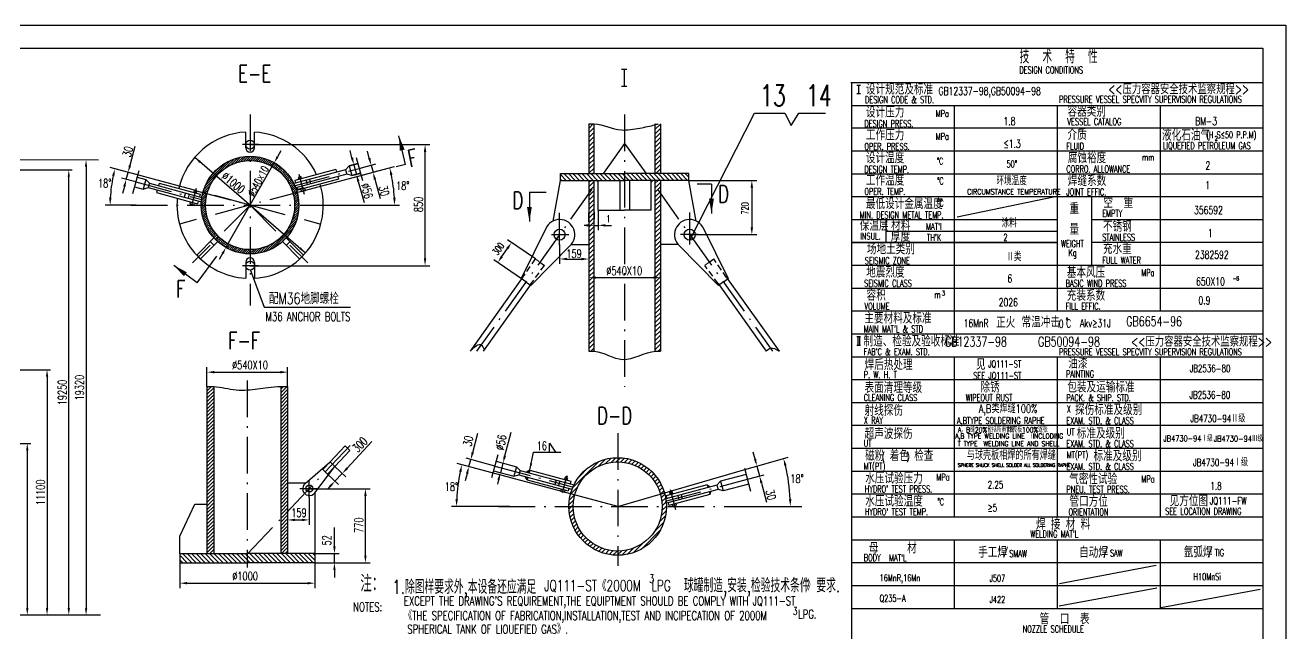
# Model space of a CAD drawing. Extents: x -100893 to 19051, y -4144 to 49380.
# Drawn here: x -74827 to -25203, y 25440 to 49380 of the extents above; entities that cross this region are included whole.
import ezdxf
from ezdxf.enums import TextEntityAlignment as Align

# ---------------------------------------------------------------- set-up
doc = ezdxf.new("R2010")
doc.units = 0
doc.header["$LTSCALE"] = 120
doc.header["$MEASUREMENT"] = 0
for name, pattern in [('ACAD_ISO10W100', [18.5, 12, -3, 0.5, -3]), ('DIVIDE-M', [39, 30, -3, 0, -3, 0, -3]), ('HIDDEN', [0.375, 0.25, -0.125]), ('HIDDEN-S', [3, 2, -1])]:
    doc.linetypes.add(name, pattern=pattern)
doc.layers.get('0').update_dxf_attribs({"linetype": 'CONTINUOUS'})
doc.styles.add('HZ', font='txt', dxfattribs={"width": 0.7, "height": 840, "bigfont": 'hz.shx'})
doc.styles.add('HZTXT', font='ROMANS.shx', dxfattribs={"width": 0.7, "height": 360, "bigfont": 'HZTXT.shx'})
doc.styles.add('ROMANS', font='ROMANS.shx', dxfattribs={"width": 0.7, "height": 336})
pattern_1 = [(45, (-95210.117, 649.55), (-44.194174, 44.194174), [])]

msp = doc.modelspace()

# ---------------------------------------------------------------- hatches: boundary and pattern name
h = msp.add_hatch()
h.set_pattern_fill('ANSI31', scale=1000, style=0)
h.set_pattern_definition([(45, (-95210.12, -1135.47), (-88.38835, 88.38835), [])])
h.paths.add_polyline_path([(-52434, 43043), (-52641, 42753), (-52641, 36559), (-52434, 36559)])
h.paths.add_polyline_path([(-52434, 43276), (-52641, 43276), (-52641, 42753), (-52434, 43043)])
h.paths.add_polyline_path([(-49818, 42753), (-50025, 43043), (-50025, 36559), (-49818, 36559)])
h.paths.add_polyline_path([(-49818, 45500), (-50025, 45500), (-50025, 43542), (-49818, 43542)])
h.paths.add_polyline_path([(-52434, 45500), (-52641, 45500), (-52641, 43542), (-52434, 43542)])
h.paths.add_polyline_path([(-49818, 43276), (-50025, 43276), (-50025, 43043), (-49818, 42753)])
h = msp.add_hatch()
h.set_pattern_fill('ANSI31', scale=500, style=0)
h.set_pattern_definition(pattern_1)
h.paths.add_polyline_path([(-67213, 41064), (-67332, 40945, 0.198912), (-65974, 40383), (-65974, 40551, -0.198912)])
h.paths.add_polyline_path([(-67331, 41196), (-67462, 41089, 0.025266), (-67332, 40945), (-67213, 41064, -0.025266)])
h.paths.add_polyline_path([(-67666, 41850), (-67829, 41807, 0.106111), (-67462, 41089), (-67331, 41196, -0.106111)])
h.paths.add_polyline_path([(-67726, 42303), (-67894, 42303, 0.065467), (-67829, 41807), (-67666, 41850, -0.065467)])
h.paths.add_polyline_path([(-67666, 42756), (-67829, 42799, 0.065467), (-67894, 42303), (-67726, 42303, -0.065467)])
h.paths.add_polyline_path([(-67300, 43447), (-67428, 43557, 0.112879), (-67828, 42800), (-67666, 42757, -0.112879)])
h.paths.add_polyline_path([(-65974, 44055), (-65974, 44223, 0.218128), (-67428, 43557), (-67300, 43447, -0.218128)])
h.paths.add_polyline_path([(-65974, 44223), (-65974, 44055, -0.22531), (-64617, 43410), (-64486, 43517, 0.22531)])
h.paths.add_polyline_path([(-64486, 43517), (-64617, 43410, -0.106111), (-64282, 42756), (-64119, 42799, 0.106111)])
h.paths.add_polyline_path([(-64119, 42799), (-64282, 42756, -0.065467), (-64222, 42303), (-64054, 42303, 0.065467)])
h.paths.add_polyline_path([(-64054, 42303), (-64222, 42303, -0.065467), (-64282, 41850), (-64119, 41807, 0.065467)])
h.paths.add_polyline_path([(-64119, 41807), (-64282, 41850, -0.11304), (-64648, 41159), (-64520, 41049, 0.11304)])
h.paths.add_polyline_path([(-64616, 40945), (-64735, 41064, -0.198912), (-65974, 40551), (-65974, 40383, 0.198912)])
at = {"linetype": 'Continuous'}
h = msp.add_hatch(dxfattribs=at)
h.set_pattern_fill('ANSI31', scale=1000, angle=90, style=0)
h.set_pattern_definition([(135, (-95210.12, -1135.47), (-88.38835, -88.38835), [])])
h.paths.add_polyline_path([(-53758, 43542), (-53758, 43276), (-52268, 43276), (-52078, 43542)])
h.paths.add_polyline_path([(-51230, 43276), (-51230, 43542), (-52078, 43542), (-52268, 43276)])
h.paths.add_polyline_path([(-50191, 43276), (-50381, 43542), (-51230, 43542), (-51230, 43276)])
h.paths.add_polyline_path([(-48702, 43276), (-48702, 43542), (-50381, 43542), (-50191, 43276)])
h = msp.add_hatch()
h.set_pattern_fill('ANSI31', scale=500, style=0)
h.set_pattern_definition(pattern_1)
h.paths.add_polyline_path([(-64616, 40945, 0.018416), (-64520, 41049), (-64648, 41159, -0.018416), (-64735, 41064)])
h = msp.add_hatch()
h.set_pattern_fill('ANSI31', scale=800, style=0)
h.set_pattern_definition([(45, (-95320.17, 2248.65), (-70.71068, 70.71068), [])])
edge = h.paths.add_edge_path()
edge.add_line((-67672, 28594), (-67400, 28594))
edge.add_line((-67400, 28594), (-67400, 35170))
edge.add_spline(control_points=[(-67400, 35170), (-67490, 35175), (-67581, 35173), (-67672, 35170)], knot_values=[0, 0, 0, 0, 272.275171, 272.275171, 272.275171, 272.275171], degree=3, periodic=0)
edge.add_line((-67672, 35170), (-67672, 28594))
h = msp.add_hatch()
h.set_pattern_fill('ANSI31', scale=1000, style=0)
h.set_pattern_definition([(45, (-95484.86, 1180.94), (-88.38835, 88.38835), [])])
h.paths.add_polyline_path([(-53359, 30945), (-53196, 30902, -0.339341), (-51504, 32199), (-51504, 32368, 0.339351)])
h.paths.add_polyline_path([(-53196, 30902), (-53359, 30945, 0.065637), (-53424, 30448), (-53256, 30448, -0.065646)])
h.paths.add_polyline_path([(-53256, 30448), (-53424, 30448, 0.414214), (-51504, 28528), (-51504, 28696, -0.414214)])
h.paths.add_polyline_path([(-49584, 30448), (-49753, 30448, -0.414214), (-51504, 28696), (-51504, 28528, 0.414214)])
h.paths.add_polyline_path([(-49753, 30448), (-49584, 30448, 0.070893), (-49661, 30984), (-49822, 30937, -0.070884)])
h.paths.add_polyline_path([(-51504, 32368), (-51504, 32199, -0.333537), (-49822, 30937), (-49661, 30984, 0.333526)])
at = {"linetype": 'ByBlock'}
for points in [[(-55098, 31801), (-54991, 31770), (-54963, 31873)], [(-55037, 31597), (-55151, 31628), (-55063, 31498)]]:
    msp.add_hatch(color=7, dxfattribs=at).paths.add_polyline_path(points)
h = msp.add_hatch(color=7, dxfattribs=at)
h.paths.add_polyline_path([(-47952, 31196), (-47864, 31220), (-47979, 31299)])
h.paths.add_polyline_path([(-47820, 31047), (-47905, 31024), (-47878, 30921)])

# ---------------------------------------------------------------- linework, layer by layer
at = {"color": 7, "linetype": 'Continuous'}
for p, q in [((-100893, 49380), (-63048, 49380)), ((-100893, 49380), (-25203, 49380)), ((-25203, 49380), (-25203, -4144)), ((-26104, 45327), (-42304, 45327)), ((-26104, 44427), (-42304, 44427)), ((-26104, 43527), (-42304, 43527)), ((-26104, 42627), (-42304, 42627)), ((-32854, 42627), (-32854, 39927)), ((-34204, 41727), (-42304, 41727)), ((-40954, 41727), (-40954, 40827)), ((-26104, 41727), (-32854, 41727)), ((-40954, 41277), (-34204, 41277)), ((-34204, 40827), (-42304, 40827)), ((-42304, 40827), (-34204, 40827)), ((-26104, 40827), (-32854, 40827)), ((-26104, 40827), (-32854, 40827)), ((-26104, 39927), (-42304, 39927)), ((-26104, 39027), (-42304, 39027)), ((-26104, 38127), (-42304, 38127)), ((-26104, 35427), (-42304, 35427)), ((-26104, 34527), (-42304, 34527)), ((-26104, 33627), (-42304, 33627)), ((-26104, 32727), (-42304, 32727)), ((-26104, 31827), (-42304, 31827)), ((-26104, 30927), (-42304, 30927)), ((-26104, 30027), (-42304, 30027)), ((-26104, 27327), (-42304, 27327))]:
    msp.add_line(p, q, dxfattribs=at)
at = {"color": 4, "linetype": 'Continuous'}
for p, q in [((-98641, 48479), (-26104, 48479)), ((-96722, 48479), (-63048, 48479)), ((-42324, 48479), (-26104, 48479)), ((-26104, 48479), (-26104, -3243)), ((-42324, 47127), (-26104, 47127)), ((-42304, 47127), (-42304, 29127)), ((-42304, 47127), (-26104, 47127)), ((-42092, 47019), (-41946, 47019)), ((-42092, 46700), (-41946, 46700)), ((-42019, 47019), (-42019, 46700)), ((-26104, 47127), (-26104, 29106)), ((-26104, 47127), (-26104, 29127)), ((-42304, 46227), (-26104, 46227)), ((-38254, 46227), (-38254, 37227)), ((-34204, 46227), (-34204, 38127)), ((-30154, 46227), (-30154, 38127)), ((-26104, 37227), (-42304, 37227)), ((-42092, 37138), (-41946, 37138)), ((-42092, 36796), (-41946, 36796)), ((-42047, 37138), (-42047, 36796)), ((-41991, 37138), (-41991, 36796)), ((-26104, 36327), (-42304, 36327)), ((-38254, 36327), (-38254, 30027)), ((-34204, 36327), (-34204, 31827)), ((-30154, 36327), (-30154, 30027)), ((-34204, 31827), (-34204, 30927)), ((-34204, 30927), (-34204, 30027)), ((-26104, 30027), (-42304, 30027)), ((-26104, 29127), (-42304, 29127)), ((-42304, 29127), (-42304, 23727)), ((-38254, 29127), (-38254, 26427)), ((-34204, 29127), (-34204, 26427)), ((-30154, 29127), (-30154, 26427)), ((-26104, 29127), (-26104, 21027)), ((-26104, 28227), (-42304, 28227)), ((-26104, 26427), (-42304, 26427))]:
    msp.add_line(p, q, dxfattribs=at)
at = {"color": 7, "linetype": 'ByBlock'}
for p, q in [((-51354, 47657), (-51142, 47657)), ((-51251, 47652), (-51251, 46986)), ((-51354, 46981), (-51142, 46981)), ((-65974, 44684), (-58895, 44684)), ((-70700, 43869), (-70497, 44628)), ((-68155, 44184), (-63793, 40422)), ((-61964, 44169), (-62039, 44447)), ((-61282, 44149), (-61357, 44427)), ((-59087, 40209), (-59087, 44396)), ((-68073, 42866), (-71481, 43780)), ((-63883, 42862), (-60295, 43823)), ((-62073, 43842), (-61704, 43941)), ((-61890, 43891), (-61788, 43513)), ((-61680, 43745), (-61022, 43921)), ((-61208, 43871), (-61135, 43598)), ((-70473, 43214), (-71034, 43365)), ((-70399, 43490), (-70960, 43641)), ((-70849, 43315), (-70775, 43591)), ((-61971, 43464), (-61603, 43562)), ((-61714, 43235), (-61490, 42401)), ((-61606, 43472), (-60949, 43648)), ((-61060, 43320), (-60857, 42561)), ((-48702, 43276), (-46031, 43276)), ((-70923, 43037), (-70998, 42759)), ((-46223, 42988), (-46223, 41430)), ((-70458, 42303), (-71676, 42303)), ((-62883, 42303), (-60095, 42303)), ((-52641, 41648), (-52641, 41996)), ((-52434, 42045), (-52434, 41744)), ((-52277, 42102), (-52277, 41315)), ((-52722, 41507), (-52824, 41507)), ((-52434, 41507), (-52277, 41507)), ((-51989, 41507), (-51742, 41507)), ((-54740, 40186), (-55839, 40944)), ((-53789, 40753), (-53789, 39991)), ((-48670, 41142), (-46031, 41142)), ((-56061, 40283), (-55844, 40598)), ((-52641, 40611), (-52641, 39991)), ((-65974, 39921), (-58895, 39921)), ((-65974, 39764), (-65419, 38287)), ((-55284, 39398), (-56382, 40155)), ((-53501, 40183), (-52929, 40183)), ((-52641, 39517), (-52641, 39259)), ((-52353, 39451), (-50106, 39451)), ((-49818, 39451), (-49818, 39643)), ((-65419, 38287), (-62018, 38287)), ((-67672, 35170), (-67672, 35923)), ((-67384, 35731), (-64784, 35731)), ((-64496, 35170), (-64496, 35923)), ((-57212, 32571), (-57009, 33329)), ((-55945, 32434), (-55695, 33366)), ((-62149, 31955), (-61180, 33009)), ((-54188, 32937), (-53947, 32586)), ((-54188, 32586), (-54188, 32937)), ((-56341, 32039), (-57472, 32342)), ((-57360, 32018), (-57286, 32292)), ((-54963, 31873), (-54820, 32587)), ((-54820, 32587), (-53745, 32586)), ((-46097, 32311), (-46171, 32589)), ((-46022, 32033), (-44790, 32389)), ((-62641, 32024), (-62207, 31614)), ((-53603, 31011), (-57817, 32141)), ((-56020, 32156), (-56121, 31777)), ((-51499, 30448), (-46500, 31905)), ((-46500, 31905), (-45837, 32082)), ((-46022, 32033), (-45919, 31649)), ((-62927, 31723), (-62493, 31312)), ((-62632, 31444), (-62347, 31746)), ((-57434, 31740), (-57509, 31462)), ((-56196, 31499), (-56241, 31332)), ((-46397, 31521), (-45734, 31698)), ((-45845, 31370), (-45642, 30612)), ((-63648, 31147), (-61242, 31147)), ((-63648, 30798), (-63648, 29727)), ((-62830, 31235), (-62913, 31147)), ((-61434, 28519), (-61434, 30859)), ((-51502, 30448), (-53701, 31037)), ((-47905, 31024), (-47878, 30921)), ((-55757, 30448), (-58040, 30448)), ((-47238, 30448), (-44248, 30448)), ((-64496, 29977), (-64496, 29727)), ((-64208, 29919), (-63936, 29919)), ((-62654, 28882), (-62654, 29619)), ((-63423, 28594), (-62462, 28594)), ((-62654, 28231), (-62654, 28594)), ((-68745, 28231), (-68745, 27238)), ((-63423, 28231), (-61242, 28231)), ((-63423, 28231), (-62462, 28231)), ((-63423, 28231), (-63423, 27238)), ((-62654, 27943), (-62654, 27655)), ((-68457, 27430), (-63711, 27430))]:
    msp.add_line(p, q, dxfattribs=at)
at = {"color": 1, "linetype": 'ACAD_ISO10W100'}
for p, q in [((-65974, 45870), (-65974, 38360)), ((-51230, 45865), (-51230, 35156)), ((-65645, 44684), (-66273, 44684)), ((-51230, 44732), (-57057, 36559)), ((-51230, 44732), (-45403, 36559)), ((-64239, 43059), (-61680, 43745)), ((-70473, 43214), (-67880, 42520)), ((-64062, 43517), (-63848, 42734)), ((-63810, 42882), (-68756, 41558)), ((-68103, 42951), (-68281, 42287)), ((-68138, 42882), (-63192, 41558)), ((-65974, 42303), (-68073, 42866)), ((-63865, 42978), (-64150, 42902)), ((-70666, 42303), (-61040, 42303)), ((-65974, 42303), (-68242, 40035)), ((-65974, 42303), (-63698, 40027)), ((-53789, 40729), (-53789, 41996)), ((-48670, 40753), (-48670, 42014)), ((-54108, 41142), (-53430, 41142)), ((-48352, 41142), (-49029, 41142)), ((-65645, 39921), (-66273, 39921)), ((-65645, 39921), (-66273, 39921)), ((-66084, 35406), (-66084, 28048)), ((-51504, 33328), (-51504, 28116)), ((-66083, 28575), (-61925, 32968)), ((-56341, 32039), (-53289, 31221)), ((-63648, 30798), (-63648, 31466)), ((-53511, 31652), (-53689, 30988)), ((-49619, 30657), (-46397, 31521)), ((-63272, 31147), (-64019, 31147)), ((-49443, 31115), (-49229, 30332)), ((-56196, 30448), (-46570, 30448))]:
    msp.add_line(p, q, dxfattribs=at)
at = {"color": 7}
for p, q in [((-48670, 40928), (-46124, 45917)), ((-46124, 45917), (-44927, 45917)), ((-44927, 45917), (-44677, 45439)), ((-44677, 45439), (-44370, 45926)), ((-44370, 45926), (-43319, 45926)), ((-64758, 44442), (-64892, 44207)), ((-85631, 44097), (-71937, 44090)), ((-80631, 43688), (-72977, 43688)), ((-72431, 43803), (-72431, 26441)), ((-66923, 40634), (-65025, 43972)), ((-73112, 26449), (-73112, 43418)), ((-38136, 41838), (-34343, 42627)), ((-67056, 40399), (-67190, 40164)), ((-77928, 35829), (-73832, 35829)), ((-73967, 35559), (-73967, 26449)), ((-64768, 35063), (-64660, 35172)), ((-64768, 34922), (-64520, 35171)), ((-64768, 34780), (-64496, 35053)), ((-64768, 34639), (-64496, 34911)), ((-64768, 34498), (-64496, 34770)), ((-64768, 34356), (-64496, 34628)), ((-64768, 34215), (-64496, 34487)), ((-64768, 34073), (-64496, 34346)), ((-64768, 33932), (-64496, 34204)), ((-64768, 33791), (-64496, 34063)), ((-64768, 33649), (-64496, 33921)), ((-64768, 33508), (-64496, 33780)), ((-64768, 33366), (-64496, 33639)), ((-64768, 33225), (-64496, 33497)), ((-64768, 33083), (-64496, 33356)), ((-77753, 32929), (-74611, 32929)), ((-64768, 32942), (-64496, 33214)), ((-64768, 32801), (-64496, 33073)), ((-64768, 32659), (-64496, 32931)), ((-64768, 32518), (-64496, 32790)), ((-74746, 32659), (-74746, 26449)), ((-64768, 32376), (-64496, 32649)), ((-64768, 32235), (-64496, 32507)), ((-64768, 32093), (-64496, 32366)), ((-64768, 31952), (-64496, 32224)), ((-64768, 31811), (-64496, 32083)), ((-64768, 31669), (-64496, 31941)), ((-64768, 31528), (-64496, 31800)), ((-64768, 31386), (-64496, 31659)), ((-64768, 31245), (-64496, 31517)), ((-64768, 31104), (-64496, 31376)), ((-64768, 30962), (-64496, 31234)), ((-64768, 30821), (-64496, 31093)), ((-64768, 30679), (-64496, 30952)), ((-64768, 30538), (-64496, 30810)), ((-64768, 30396), (-64496, 30669)), ((-64768, 30255), (-64496, 30527)), ((-64768, 30114), (-64496, 30386)), ((-64768, 29972), (-64613, 30128)), ((-64768, 29831), (-64496, 30103)), ((-64768, 29689), (-64496, 29962)), ((-64768, 29548), (-64496, 29820)), ((-64613, 30128), (-64496, 30244)), ((-64768, 29406), (-64496, 29679)), ((-64768, 29265), (-64496, 29537)), ((-64768, 29124), (-64496, 29396)), ((-64768, 28982), (-64496, 29254)), ((-64768, 28841), (-64496, 29113)), ((-64768, 28699), (-64496, 28972)), ((-64732, 28594), (-64496, 28830)), ((-68446, 28231), (-68745, 28530)), ((-68623, 28231), (-68745, 28353)), ((-68270, 28231), (-68633, 28594)), ((-68093, 28231), (-68456, 28594)), ((-67916, 28231), (-68279, 28594)), ((-67739, 28231), (-68102, 28594)), ((-67563, 28231), (-67925, 28594)), ((-67386, 28231), (-67749, 28594)), ((-67209, 28231), (-67572, 28594)), ((-67032, 28231), (-67395, 28594)), ((-66855, 28231), (-67218, 28594)), ((-66679, 28231), (-67042, 28594)), ((-66502, 28231), (-66865, 28594)), ((-66325, 28231), (-66688, 28594)), ((-66148, 28231), (-66511, 28594)), ((-66084, 28344), (-66334, 28594)), ((-66084, 28520), (-66158, 28594)), ((-65795, 28231), (-66084, 28520)), ((-65972, 28231), (-66084, 28344)), ((-65618, 28231), (-65981, 28594)), ((-65441, 28231), (-65804, 28594)), ((-65264, 28231), (-65627, 28594)), ((-65088, 28231), (-65451, 28594)), ((-64911, 28231), (-65274, 28594)), ((-64734, 28231), (-65097, 28594)), ((-64557, 28231), (-64920, 28594)), ((-64381, 28231), (-64743, 28594)), ((-64591, 28594), (-64496, 28689)), ((-64204, 28231), (-64567, 28594)), ((-64027, 28231), (-64390, 28594)), ((-63850, 28231), (-64213, 28594)), ((-63673, 28231), (-64036, 28594)), ((-63497, 28231), (-63860, 28594)), ((-63429, 28340), (-63683, 28594)), ((-63429, 28517), (-63506, 28594)), ((-34106, 27417), (-30301, 28139)), ((-34128, 26543), (-30279, 27243)), ((-30126, 26478), (-26211, 27199)), ((-77693, 26179), (-74611, 26179)), ((-77693, 26179), (-73832, 26179)), ((-77314, 26179), (-71868, 26179)), ((-73832, 26179), (-72977, 26179))]:
    msp.add_line(p, q, dxfattribs=at)
at = {"color": 4}
for p, q in [((-66148, 44556), (-66148, 45178)), ((-65800, 44556), (-65800, 45178)), ((-66148, 40050), (-66148, 39428)), ((-65800, 40050), (-65800, 39428)), ((-63808, 31349), (-62827, 32201)), ((-63429, 30981), (-62641, 32024)), ((-54963, 31873), (-55098, 31801)), ((-55098, 31801), (-54963, 31873)), ((-54991, 31770), (-55098, 31801)), ((-54963, 31873), (-54991, 31770)), ((-55061, 31495), (-55152, 31629)), ((-47979, 31299), (-47865, 31220)), ((-47878, 30921), (-47820, 31046))]:
    msp.add_line(p, q, dxfattribs=at)
at = {"color": 4, "linetype": 'ByBlock'}
for p, q in [((-52641, 45500), (-52641, 43542)), ((-52434, 43542), (-52434, 45500)), ((-50025, 43542), (-50025, 45500)), ((-49818, 45500), (-49818, 43542)), ((-59859, 43904), (-60113, 45027)), ((-62214, 43694), (-64250, 43148)), ((-62598, 43701), (-64213, 43269)), ((-62598, 43701), (-62571, 43598)), ((-62073, 43842), (-62214, 43694)), ((-62214, 43694), (-62168, 43521)), ((-61730, 43934), (-62073, 43842)), ((-62073, 43842), (-61971, 43464)), ((-59859, 43904), (-60227, 43812)), ((-70423, 43404), (-70080, 43312)), ((-70080, 43312), (-70182, 42933)), ((-70080, 43312), (-69939, 43164)), ((-64213, 43269), (-64186, 43165)), ((-62168, 43521), (-64178, 42983)), ((-62497, 43323), (-64112, 42890)), ((-63982, 43423), (-64080, 43396)), ((-64080, 43396), (-64057, 43310)), ((-63982, 43423), (-63959, 43337)), ((-63773, 43276), (-63726, 43104)), ((-63636, 43313), (-63590, 43140)), ((-62524, 43426), (-62497, 43323)), ((-61971, 43464), (-62168, 43521)), ((-61629, 43555), (-61971, 43464)), ((-54049, 41677), (-53758, 43276)), ((-53758, 43542), (-51230, 43542)), ((-53758, 43276), (-53758, 43542)), ((-53758, 43276), (-51230, 43276)), ((-52641, 43276), (-52641, 36559)), ((-52434, 36559), (-52434, 43276)), ((-52277, 42102), (-52277, 43276)), ((-51424, 43276), (-51424, 42102)), ((-48702, 43542), (-51230, 43542)), ((-48702, 43276), (-51230, 43276)), ((-51035, 43276), (-51035, 42102)), ((-50183, 42102), (-50183, 43276)), ((-50025, 36559), (-50025, 43276)), ((-49818, 43276), (-49818, 36559)), ((-48702, 43276), (-48702, 43542)), ((-48410, 41677), (-48702, 43276)), ((-70524, 43025), (-70182, 42933)), ((-70182, 42933), (-69985, 42991)), ((-69939, 43164), (-69985, 42991)), ((-69985, 42991), (-67887, 42429)), ((-69939, 43164), (-67869, 42609)), ((-69628, 42896), (-69656, 42793)), ((-69656, 42793), (-68041, 42360)), ((-69555, 43171), (-69582, 43068)), ((-69555, 43171), (-67940, 42738)), ((-68519, 42783), (-68566, 42611)), ((-68372, 42744), (-68418, 42571)), ((-68171, 42892), (-68194, 42807)), ((-68171, 42892), (-68073, 42866)), ((-68073, 42866), (-68096, 42780)), ((-67940, 42738), (-67967, 42635)), ((-64139, 42993), (-64112, 42890)), ((-63981, 42925), (-63959, 42842)), ((-63959, 42842), (-63810, 42882)), ((-63832, 42965), (-63809, 42879)), ((-54979, 42810), (-54979, 41658)), ((-54979, 42810), (-54321, 42810)), ((-47811, 43127), (-48378, 43127)), ((-47811, 43127), (-47811, 41975)), ((-68321, 42435), (-68344, 42349)), ((-68344, 42349), (-68195, 42309)), ((-68172, 42395), (-68195, 42309)), ((-68014, 42463), (-68041, 42360)), ((-52277, 42102), (-51230, 42102)), ((-50183, 42102), (-51230, 42102)), ((-54309, 41430), (-55307, 39414)), ((-48150, 41430), (-47153, 39414)), ((-67399, 41016), (-68076, 40334)), ((-67248, 40866), (-67924, 40184)), ((-67546, 40870), (-67394, 40719)), ((-64700, 40866), (-64024, 40184)), ((-64402, 40870), (-64555, 40719)), ((-64549, 41016), (-63872, 40334)), ((-53347, 40744), (-54928, 39144)), ((-53338, 40756), (-52641, 40756)), ((-49122, 40756), (-49818, 40756)), ((-49112, 40744), (-47531, 39144)), ((-68057, 39242), (-67288, 40300)), ((-68057, 39242), (-68982, 39930)), ((-55284, 39398), (-57308, 36559)), ((-47548, 39216), (-45654, 36559)), ((-47342, 39279), (-47531, 39144)), ((-47342, 39279), (-47153, 39414)), ((-47215, 39454), (-45151, 36559)), ((-54951, 39160), (-56805, 36559)), ((-67672, 35170), (-67672, 28594)), ((-67400, 35170), (-67400, 28594)), ((-64768, 35170), (-64768, 28594)), ((-64496, 35170), (-64496, 28594)), ((-62827, 32201), (-62230, 32831)), ((-62641, 32024), (-62044, 32655)), ((-62641, 32024), (-62827, 32201)), ((-56391, 31850), (-55590, 31635)), ((-56290, 32228), (-55489, 32013)), ((-55489, 32013), (-55590, 31635)), ((-55489, 32013), (-55347, 31865)), ((-55347, 31865), (-55393, 31693)), ((-55347, 31865), (-53267, 31308)), ((-54963, 31873), (-54991, 31770)), ((-54963, 31873), (-53348, 31440)), ((-63790, 31368), (-64496, 31368)), ((-55590, 31635), (-55393, 31693)), ((-55393, 31693), (-53306, 31134)), ((-55037, 31597), (-55064, 31494)), ((-55064, 31494), (-53450, 31062)), ((-53928, 31485), (-53974, 31312)), ((-53780, 31445), (-53827, 31273)), ((-53580, 31594), (-53603, 31508)), ((-53580, 31594), (-53481, 31568)), ((-53540, 31640), (-53555, 31587)), ((-53540, 31640), (-53516, 31633)), ((-53492, 31627), (-53516, 31633)), ((-53492, 31627), (-53506, 31574)), ((-53481, 31568), (-53504, 31482)), ((-53348, 31440), (-53376, 31337)), ((-47595, 31292), (-49609, 30752)), ((-47979, 31299), (-49594, 30867)), ((-47979, 31299), (-47952, 31196)), ((-47454, 31440), (-47595, 31292)), ((-47595, 31292), (-47549, 31120)), ((-46448, 31710), (-47454, 31440)), ((-47454, 31440), (-47352, 31062)), ((-46346, 31331), (-47352, 31062)), ((-63429, 30981), (-63429, 28231)), ((-53729, 31137), (-53752, 31051)), ((-53752, 31051), (-53603, 31011)), ((-53701, 31037), (-53603, 31011)), ((-53580, 31097), (-53603, 31011)), ((-53422, 31165), (-53450, 31062)), ((-49594, 30867), (-49566, 30764)), ((-47549, 31120), (-49582, 30575)), ((-47878, 30921), (-49493, 30488)), ((-49363, 31021), (-49461, 30994)), ((-49461, 30994), (-49438, 30909)), ((-49408, 31057), (-49444, 31047)), ((-49444, 31047), (-49432, 31002)), ((-49408, 31057), (-49395, 31012)), ((-49363, 31021), (-49340, 30935)), ((-49137, 30879), (-49090, 30707)), ((-49006, 30914), (-48960, 30742)), ((-47352, 31062), (-47549, 31120)), ((-68745, 29286), (-68151, 30535)), ((-68151, 30535), (-67672, 30535)), ((-49520, 30591), (-49493, 30488)), ((-49362, 30523), (-49344, 30458)), ((-49195, 30498), (-49344, 30458)), ((-49213, 30563), (-49195, 30498)), ((-68745, 28594), (-68745, 29286)), ((-68745, 28594), (-68745, 28231)), ((-68745, 28594), (-66084, 28594)), ((-63423, 28594), (-66084, 28594)), ((-63423, 28594), (-63423, 28231)), ((-68745, 28231), (-66084, 28231)), ((-63423, 28231), (-66084, 28231))]:
    msp.add_line(p, q, dxfattribs=at)
at = {"color": 3, "linetype": 'DIVIDE-M'}
for p, q in [((-61797, 44182), (-61553, 43272)), ((-70356, 43651), (-70600, 42742)), ((-55118, 39279), (-55307, 39414)), ((-55118, 39279), (-54928, 39144)), ((-62044, 32655), (-62230, 32831)), ((-56222, 32484), (-56465, 31574)), ((-63113, 31899), (-62827, 32201)), ((-62927, 31723), (-63113, 31899)), ((-62927, 31723), (-62641, 32024)), ((-46514, 31957), (-46270, 31047))]:
    msp.add_line(p, q, dxfattribs=at)
at = {"color": 3, "linetype": 'HIDDEN-S'}
for p, q in [((-55283, 39397), (-54740, 40186)), ((-54952, 39161), (-54383, 39931)), ((-54562, 40059), (-54383, 39931)), ((-47548, 39216), (-48077, 39931)), ((-47898, 40059), (-47719, 40186)), ((-47215, 39454), (-47719, 40186))]:
    msp.add_line(p, q, dxfattribs=at)
at = {"color": 3, "linetype": 'HIDDEN'}
for p, q in [((-54562, 40059), (-54740, 40186)), ((-47898, 40059), (-48077, 39931))]:
    msp.add_line(p, q, dxfattribs=at)
at = {"color": 4}
for centre in [(-65974, 44684), (-65974, 39921), (-65974, 39921)]:
    msp.add_circle(centre, 174, dxfattribs=at)
at = {"color": 4, "linetype": 'ByBlock'}
for centre, radius in [((-65974, 42303), 1920), ((-65974, 42303), 1752), ((-53789, 41142), 215), ((-48670, 41142), 215), ((-51504, 30448), 1920), ((-51504, 30448), 1752), ((-63640, 31155), 136)]:
    msp.add_circle(centre, radius, dxfattribs=at)
for centre, radius, start, end in [((-65974, 42303), 2880, 93.462, 166.7543), ((-65974, 42303), 2880, 24.5315, 86.538), ((-65974, 42303), 2880, 273.462, 16.6938), ((-65974, 42303), 2880, 174.5928, 266.538), ((-53789, 41142), 595, 312.7013, 156.3248), ((-48670, 41142), 595, 23.6752, 227.2987), ((-63636, 31147), 266, 130.522, 321.8539)]:
    msp.add_arc(centre, radius, start, end, dxfattribs=at)
at = {"color": 4}
for centre, start, end in [((-65974, 44556), 180, 0), ((-65974, 40050), 0, 180)]:
    msp.add_arc(centre, 174, start, end, dxfattribs=at)
at = {"color": 7, "linetype": 'ByBlock'}
for centre, radius, start, end in [((-65974, 42303), 5510, 167.9765, 177.0047), ((-65974, 42303), 5687, 2.9017, 12.0808), ((-51504, 30448), 6344, 167.5825, 177.3987), ((-51504, 30448), 6798, 2.4276, 13.7005)]:
    msp.add_arc(centre, radius, start, end, dxfattribs=at)
at = {"color": 7}
for points in [[(-52641, 45500), (-52434, 45500), (-51357, 45262), (-50636, 45334), (-50025, 45464), (-49900, 45500)], [(-57274, 36607), (-56881, 36806), (-56760, 36623)], [(-52641, 36559), (-52434, 36559), (-51309, 36232), (-50002, 36559), (-49818, 36559)], [(-45654, 36559), (-45487, 36678), (-45151, 36559)], [(-67672, 35170), (-67400, 35170), (-66525, 35033), (-66084, 35033), (-65276, 35129), (-64768, 35170), (-64496, 35170)]]:
    msp.add_spline(points, degree=3, dxfattribs=at)
at = {"color": 4, "linetype": 'ByBlock'}
for points in [[(-60113, 45027), (-60080, 44444), (-59892, 44487)], [(-54979, 41658), (-54883, 42234), (-55075, 42234)], [(-47811, 41975), (-47715, 42551), (-47907, 42551)], [(-68982, 39930), (-68577, 39509), (-68462, 39663)]]:
    msp.add_solid(points, dxfattribs=at)
at = {"color": 7, "linetype": 'ByBlock'}
for points in [[(-59135, 44396), (-59039, 44396), (-59087, 44684)], [(-67968, 43960), (-67905, 44032), (-68155, 44184)], [(-61918, 44182), (-62010, 44157), (-61890, 43891)], [(-71409, 43462), (-71316, 43439), (-71295, 43731)], [(-70747, 43881), (-70654, 43857), (-70775, 43591)], [(-61236, 44162), (-61329, 44137), (-61208, 43871)], [(-60459, 43482), (-60366, 43504), (-60480, 43773)], [(-70970, 43049), (-70877, 43024), (-70849, 43315)], [(-61667, 43247), (-61760, 43222), (-61788, 43513)], [(-61014, 43332), (-61107, 43308), (-61135, 43598)], [(-46271, 42988), (-46175, 42988), (-46223, 43276)], [(-71428, 42590), (-71524, 42592), (-71484, 42303)], [(-60246, 42592), (-60342, 42590), (-60287, 42303)], [(-52722, 41555), (-52722, 41459), (-52434, 41507)], [(-51989, 41555), (-51989, 41459), (-52277, 41507)], [(-46271, 41430), (-46175, 41430), (-46223, 41142)], [(-55884, 40625), (-55805, 40571), (-55681, 40835)], [(-64043, 40574), (-63980, 40646), (-63793, 40422)], [(-59135, 40209), (-59039, 40209), (-59087, 39921)], [(-56100, 40311), (-56021, 40256), (-56224, 40046)], [(-53501, 40231), (-53501, 40135), (-53789, 40183)], [(-52929, 40231), (-52929, 40135), (-52641, 40183)], [(-52353, 39499), (-52353, 39403), (-52641, 39451)], [(-50106, 39499), (-50106, 39403), (-49818, 39451)], [(-67384, 35779), (-67384, 35683), (-67672, 35731)], [(-64784, 35779), (-64784, 35683), (-64496, 35731)], [(-57258, 32583), (-57166, 32558), (-57286, 32292)], [(-55992, 32446), (-55899, 32422), (-56020, 32156)], [(-46051, 32323), (-46143, 32299), (-46022, 32033)], [(-44946, 32045), (-44854, 32070), (-44974, 32336)], [(-62184, 31988), (-62114, 31922), (-62347, 31746)], [(-57747, 31823), (-57653, 31800), (-57632, 32092)], [(-57481, 31753), (-57388, 31728), (-57360, 32018)], [(-56242, 31512), (-56149, 31487), (-56121, 31777)], [(-54956, 32147), (-54868, 32128), (-54969, 31874)], [(-62865, 31268), (-62796, 31202), (-62632, 31444)], [(-45799, 31383), (-45891, 31358), (-45919, 31649)], [(-61482, 30859), (-61386, 30859), (-61434, 31147)], [(-57794, 30734), (-57890, 30737), (-57848, 30448)], [(-44665, 30737), (-44761, 30734), (-44707, 30448)], [(-64208, 29967), (-64208, 29871), (-64496, 29919)], [(-63936, 29967), (-63936, 29871), (-63648, 29919)], [(-62702, 28882), (-62606, 28882), (-62654, 28594)], [(-61482, 28519), (-61386, 28519), (-61434, 28231)], [(-62702, 27943), (-62606, 27943), (-62654, 28231)], [(-68457, 27478), (-68457, 27382), (-68745, 27430)], [(-63711, 27478), (-63711, 27382), (-63423, 27430)]]:
    msp.add_solid(points, dxfattribs=at)
at = {"color": 7}
for points in [[(-64931, 44229), (-64853, 44185), (-65025, 43972)], [(-73157, 43418), (-73067, 43418), (-73112, 43688)], [(-72478, 43819), (-72388, 43819), (-72433, 44089)], [(-67095, 40421), (-67017, 40377), (-66923, 40634)], [(-74012, 35559), (-73922, 35559), (-73967, 35829)], [(-74791, 32659), (-74701, 32659), (-74746, 32929)], [(-74791, 26449), (-74701, 26449), (-74746, 26179)], [(-74012, 26449), (-73922, 26449), (-73967, 26179)], [(-73157, 26449), (-73067, 26449), (-73112, 26179)], [(-72476, 26441), (-72386, 26441), (-72431, 26171)]]:
    msp.add_solid(points, dxfattribs=at)

# ---------------------------------------------------------------- texts
at = {"color": 2, "linetype": 'Continuous', "style": 'HZTXT', "width": 0.7}
for s, height, p in [('技  术  特  性', 540, (-35679, 47879)), ('DESIGN CONDITIONS', 270, (-35689, 47484)), ('设计规范及标准', 432, (-41732, 46650)), ('DESIGN CODE & STD.', 270, (-41768, 46315)), ('设计压力', 432, (-41732, 45747)), ('容器类别', 432, (-33794, 45783)), ('MPa', 270, (-38984, 45770)), ('VESSEL CATALOG', 270, (-33801, 45453)), ('DESIGN PRESS.', 270, (-41791, 45376)), ('工作压力', 432, (-41732, 44847)), ('介质', 432, (-33796, 44863)), ('OPER. PRESS.', 270, (-41791, 44476)), ('MPa', 270, (-38984, 44870)), ('FLUID', 270, (-33841, 44487)), ('设计温度', 432, (-41732, 43947)), ('%%d', 270, (-38942, 43901)), ('C', 270, (-38856, 43896)), ('腐蚀裕度', 432, (-33784, 43951)), ('mm', 270, (-30863, 44053)), ('DESIGN TEMP.', 270, (-41791, 43576)), ('CORRO. ALLOWANCE', 270, (-33841, 43587)), ('工作温度', 432, (-41732, 43071)), ('%%d', 270, (-38926, 43123)), ('C', 270, (-38840, 43118)), ('焊缝系数', 432, (-33784, 43051)), ('OPER. TEMP.', 270, (-41791, 42704)), ('JOINT EFFIC.', 270, (-33841, 42687)), ('最低设计金属温度', 432, (-41732, 42147)), ('%%d', 270, (-38924, 42251)), ('C', 270, (-38839, 42246)), ('重', 432, (-33721, 41955)), ('空  重', 432, (-32385, 42183)), ('保温层', 432, (-41975, 41290)), ('MIN. DESIGN METAL TEMP.', 270, (-41973, 41776)), ('材料', 405, (-40741, 41309)), ('EMPTY', 270, (-32429, 41844)), ('不锈钢', 432, (-32400, 41257)), ('INSUL.', 270, (-41955, 40947)), ('厚度', 405, (-40750, 40865)), ("MAT'l", 270, (-39363, 41327)), ('量', 432, (-33721, 41136)), ('场地土类别', 432, (-41694, 40367)), ("TH'K", 270, (-39327, 40892)), ('WEIGHT', 270, (-34051, 40651)), ('STAINLESS', 270, (-32429, 40902)), ('充水重', 432, (-32400, 40377)), ('SEISMIC ZONE', 270, (-41775, 39982)), ('Kg', 270, (-33757, 40292)), ('FULL WATER', 270, (-32429, 40002)), ('地震烈度', 432, (-41720, 39450)), ('基本风压', 432, (-33824, 39438)), ('MPa', 270, (-30891, 39510)), ('SEISMIC CLASS', 270, (-41803, 39089)), ('BASIC WIND PRESS', 270, (-33872, 39091)), ('容积', 432, (-41706, 38543)), ('m', 270, (-39037, 38645)), ('3', 189, (-38749, 38746)), ('充装系数', 432, (-33824, 38538)), ('VOLUME', 270, (-41789, 38191)), ('FILL EFFIC.', 270, (-33872, 38191)), ('主要材料及标准', 432, (-41793, 37643)), ('制造、检验及验收标准', 432, (-41825, 36740)), ("MAIN MAT'L & STD", 270, (-41815, 37298)), ("FAB'C & EXAM. STD.", 270, (-41815, 36398)), ('焊后热处理', 432, (-41784, 35812)), ('油漆', 432, (-33766, 35868)), ('P. W. H. T', 270, (-41815, 35498)), ('PAINTING', 270, (-33851, 35527)), ('表面清理等级', 432, (-41784, 34912)), ('包装及运输标准', 432, (-33802, 34931)), ('CLEANING CLASS', 270, (-41815, 34598)), ('PACK. & SHIP. STD.', 270, (-33841, 34587)), ('射线探伤', 432, (-41784, 34012)), ('X', 270, (-33827, 34144)), ('探伤标准及级别', 432, (-33500, 34040)), ('X RAY', 270, (-41815, 33698)), ('EXAM. STD. & CLASS', 270, (-33841, 33687)), ('超声波探伤', 432, (-41784, 33101)), ('UT', 270, (-33827, 33244)), ('标准及级别', 432, (-33429, 33115)), ('UT', 270, (-41815, 32798)), ('EXAM. STD. & CLASS', 270, (-33841, 32787)), ('磁粉 着色 检查', 432, (-41760, 32232)), ('(      )', 270, (-41098, 32284)), ('MT(PT)', 270, (-33827, 32344)), ('标准及级别', 432, (-32771, 32226)), ('MT(PT)', 270, (-41815, 31898)), ('水压试验压力', 432, (-41760, 31344)), ('EXAM. STD. & CLASS', 270, (-33841, 31887)), ('气密性试验', 432, (-33731, 31320)), ("HYDRO' TEST PRESS.", 270, (-41778, 30998)), ('MPa', 270, (-38955, 31468)), ('MPa', 270, (-30886, 31391)), ('水压试验温度', 432, (-41760, 30444)), ('%%d', 270, (-38913, 30502)), ('PNEU. TEST PRESS.', 270, (-33839, 30991)), ('管口方位', 432, (-33717, 30436)), ("HYDRO' TEST TEMP.", 270, (-41771, 30103)), ('C', 270, (-38827, 30496)), ('ORIENTATION', 270, (-33756, 30092)), ('焊 接 材 料', 432, (-35035, 29534)), ("WELDING MAT'L", 270, (-35262, 29232)), ('母     材', 432, (-41614, 28601)), ('手工焊', 432, (-37314, 28431)), ('/', 270, (-36321, 28533)), ('自动焊', 432, (-33341, 28431)), ('/', 270, (-32378, 28533)), ('氩弧焊', 432, (-29222, 28443)), ('/', 270, (-28272, 28533)), ('BODY', 270, (-41815, 28298)), ("MAT'L", 270, (-40821, 28292)), ('SMAW', 270, (-36085, 28460)), ('SAW', 270, (-32124, 28478)), ('TIG', 270, (-27999, 28497)), ('管  口  表', 432, (-34893, 25809)), ('NOZZLE SCHEDULE', 270, (-35561, 25492))]:
    msp.add_text(s, height=height, dxfattribs=at).set_placement(p)
at = {"color": 7, "linetype": 'ByBlock', "width": 0.7}
for s, height, style, p in [('E-E', 672, 'HZTXT', (-66439, 47137)), ('1.8', 315, 'ROMANS', (-36318, 45449)), ('BM-3', 315, 'ROMANS', (-28768, 45449)), ('(H S≤50 P.P.M)', 250, 'ROMANS', (-28339, 44943)), ('≤1.3', 315, 'ROMANS', (-36318, 44558)), ('2', 180, 'ROMANS', (-28006, 44841)), ('2', 315, 'ROMANS', (-28365, 43703)), ('1', 315, 'ROMANS', (-28376, 42925)), ('356592', 315, 'ROMANS', (-28814, 41949)), ('1', 315, 'ROMANS', (-28266, 41047)), ('2382592', 315, 'ROMANS', (-28775, 40196)), ('6', 315, 'ROMANS', (-36160, 39255)), ('650X10', 315, 'ROMANS', (-28735, 39141)), ('    -6', 157.5, 'HZTXT', (-27673, 39336)), ('配M36地脚螺栓', 450, 'HZTXT', (-65233, 38408)), ('0.9', 315, 'ROMANS', (-28642, 38399)), ('2026', 315, 'ROMANS', (-36505, 38322)), ('F-F', 672, 'HZTXT', (-66835, 36639)), ('D-D', 672, 'HZTXT', (-52308, 33686))]:
    msp.add_text(s, height=height, dxfattribs=dict(at, style=style)).set_placement(p)
at = {"color": 7, "width": 0.7}
for s, height, style, p in [('13', 840, 'HZ', (-45896, 46194)), ('14', 840, 'HZ', (-44092, 46194)), ('50%%d', 270, 'HZ', (-36196, 43788)), ('2', 270, 'HZ', (-36316, 40897)), ('H10MnSi', 270, 'HZ', (-28836, 27549)), ('16MnR,16Mn', 270, 'HZ', (-41192, 27505)), ('J507', 270, 'HZ', (-36862, 27483)), ("EXCEPT THE DRAWING'S REQUIREMENT,THE EQUIPTMENT SHOULD BE COMPLY WITH JQ111-ST ", 350, 'HZTXT', (-59923, 26558)), ('Q235-A', 270, 'HZ', (-41192, 26696)), ('J422', 270, 'HZ', (-36862, 26652)), ('《THE SPECIFICATION OF FABRICATION,INSTALLATION,TEST AND INCIPECATION OF 2000M ', 350, 'HZTXT', (-59923, 25981)), ('LPG.', 350, 'HZTXT', (-44398, 26037)), ('SPHERICAL TANK OF LIOUEFIED GAS》.', 350, 'HZTXT', (-59786, 25445))]:
    msp.add_text(s, height=height, dxfattribs=dict(at, style=style)).set_placement(p)
at = {"color": 7, "linetype": 'Continuous', "width": 0.7}
for s, height, style, p in [('  <<压力容器安全技术监察规程>> ', 390, 'HZTXT', (-32568, 46668)), ('PRESSURE VESSEL SPECVITY SUPERVISION REGULATIONS', 270, 'HZTXT', (-34125, 46328)), ('LIQUEFIED PETROLEUM GAS', 270, 'HZTXT', (-30038, 44506)), ('环境温度', 315, 'HZTXT', (-36590, 43090)), ('CIRCUMSTANCE TEMPERATURE ', 216, 'HZTXT', (-37747, 42721)), ('涂料', 315, 'HZTXT', (-36390, 41435)), ('Ⅱ类', 315, 'HZTXT', (-36203, 40107)), (' M36 ANCHOR BOLTS', 350, 'HZTXT', (-65534, 37743)), ('正火', 432, 'HZTXT', (-36609, 37474)), ('常温冲击', 432, 'HZTXT', (-35602, 37487)), ('0', 315, 'HZTXT', (-34138, 37471)), ('%%d', 315, 'HZTXT', (-33871, 37553)), ('C', 315, 'HZTXT', (-33849, 37493)), ('GB6654-96', 390, 'HZTXT', (-31486, 37537)), ('GB12337-98     GB50094-98     <<压力容器安全技术监察规程>> ', 390, 'HZTXT', (-38617, 36737)), ('见', 432, 'HZTXT', (-37396, 35823)), ('PRESSURE VESSEL SPECVITY SUPERVISION REGULATIONS', 270, 'HZTXT', (-34125, 36396)), ('JQ111-ST', 270, 'HZTXT', (-36914, 35915)), ('JB2536-80', 292.5, 'HZTXT', (-28987, 35730)), ('SEE JQ111-ST', 270, 'HZTXT', (-37506, 35458)), ('除锈', 432, 'HZTXT', (-37221, 34932)), ('WIPEOUT RUST', 270, 'HZTXT', (-37805, 34596)), ('JB2536-80', 292.5, 'HZTXT', (-28995, 34689)), ('A,B类焊缝100%', 337.5, 'HZTXT', (-37290, 34127)), ('A,BTYPE SOLDERING RAPHE', 270, 'HZTXT', (-38151, 33693)), ('JB4730-94Ⅱ级', 292.5, 'HZTXT', (-28953, 33760)), ('A,B TYPE WELDING LINE （INCLODING ', 202.5, 'HZTXT', (-38219, 33116)), ('A，B缝20%包括所有T缝', 202.5, 'HZTXT', (-38113, 33364)), ('球壳板100%逐张', 202.5, 'HZTXT', (-36156, 33364)), ('JB4730-94Ⅰ级', 234, 'HZTXT', (-30022, 33008)), ('JB4730-94Ⅲ级', 234, 'HZTXT', (-28037, 32998)), ('16', 336, 'ROMANS', (-54690, 32668)), ('T TYPE  WELDING LINE AND SHELL', 202.5, 'HZTXT', (-38124, 32815)), ('与球壳板相焊的所有焊缝', 337.5, 'HZTXT', (-37762, 32283)), ('JB4730-94Ⅰ级', 292.5, 'HZTXT', (-28849, 32035)), ('SPHERE SHUCK SHELL SOLDER ALL SOLDERING RAPHE', 140, 'HZTXT', (-38112, 32002)), ('18%%d', 336, 'ROMANS', (-58309, 31060)), ('2.25', 292.5, 'HZTXT', (-36937, 31153)), ('1.8', 292.5, 'HZTXT', (-28167, 31108)), ('见方位图', 432, 'HZTXT', (-29777, 30455)), ('JQ111-FW', 292.5, 'HZTXT', (-28199, 30523)), ('≥5', 292.5, 'HZTXT', (-36937, 30248)), ('SEE LOCATION DRAWING', 270, 'HZTXT', (-29953, 30119)), ('JQ111-ST《2000M  LPG', 432, 'HZTXT', (-54392, 27120)), ('3', 336, 'ROMANS', (-50262, 27439)), ('》', 432, 'HZTXT', (-44090, 27144)), ('3', 300, 'ROMANS', (-44604, 26181))]:
    msp.add_text(s, height=height, dxfattribs=dict(at, style=style)).set_placement(p)
at = {"style": 'HZTXT', "width": 0.7}
for s, height, p in [('液化石油气', 450, (-30074, 44834)), ('注：', 650, (-61634, 27092)), (' 1.除图样要求外,本设备还应满足 ', 550, (-60638, 27012)), ('  球罐制造,安装,检验技术条件 要求.', 550, (-49426, 27071)), ('NOTES:', 350, (-61916, 26322))]:
    msp.add_text(s, height=height, dxfattribs=at).set_placement(p)
at = {"color": 7, "linetype": 'ByBlock', "style": 'ROMANS', "width": 0.7}
for s, height, rotation, p in [('F', 672, 11.3033, (-59509, 43825)), ('%%C1000', 336, 319.2202, (-66743, 43058)), ('F', 672, 0.1046, (-68706, 38671))]:
    msp.add_text(s, height=height, rotation=rotation, dxfattribs=at).set_placement(p, align=Align.CENTER)
at = {"color": 7, "linetype": 'ByBlock', "style": 'HZTXT', "width": 0.7}
for p in [(-55433, 42156), (-47334, 42406)]:
    msp.add_text('D', height=672, dxfattribs=at).set_placement(p, align=Align.CENTER)
at = {"color": 7, "style": 'ROMANS', "width": 0.7}
msp.add_text('52', height=336, rotation=90, dxfattribs=at).set_placement((-62789, 28913))
at = {"color": 7, "linetype": 'Continuous', "char_height": 315, "attachment_point": 1, "style": 'HZTXT'}
for s, insert, width in [('GB12337-98,GB50094-98', (-38872, 46949), 11718.57), ('16MnR', (-37885, 37813), 11292.46), ('Akv≥31J', (-33306, 37813), 10406.53)]:
    msp.add_mtext(s, dxfattribs=dict(at, insert=insert, width=width))
at = {"color": 7, "linetype": 'ByBlock', "attachment_point": 5}
for s, insert, char_height, rotation, style in [('30', (-70789, 44407), 336, 75, 'ROMANS'), ('∅540×10', (-65655, 43244), 300, 62, 'HZTXT'), ('\\A1;∅56', (-61376, 42860), 336, 285, 'ROMANS'), ('30', (-60701, 42867), 336, 285, 'ROMANS'), ('\\Ftxt.shx,ss.shx;850', (-59344, 42329), 336, 90, 'ROMANS'), ('\\A1;720', (-46490, 42176), 270, 90, 'ROMANS'), ('300', (-56204, 40583), 270, 54, 'ROMANS'), ('\\A1;∅56', (-56100, 32969), 336, 79, 'ROMANS'), ('300', (-61651, 32880), 336, 46, 'ROMANS'), ('30', (-57392, 33024), 336, 79, 'ROMANS'), ('30', (-45476, 30908), 336, 285, 'ROMANS'), ('770', (-61694, 29711), 336, 90, 'ROMANS')]:
    msp.add_mtext(s, dxfattribs=dict(at, insert=insert, char_height=char_height, rotation=rotation, style=style))
at = {"color": 7, "linetype": 'ByBlock', "char_height": 336, "attachment_point": 5, "style": 'ROMANS'}
for s, insert in [('18%%D', (-71700, 43164)), ('18%%d', (-59964, 43066)), ('∅540X10', (-65977, 36013)), ('159', (-64051, 30201)), ('%%C1000', (-66170, 27711))]:
    msp.add_mtext(s, dxfattribs=dict(at, insert=insert))
at = {"color": 7, "linetype": 'Continuous', "attachment_point": 5}
for s, insert, char_height, style in [('\\A1;1', (-51867, 41767), 270.3, 'HZTXT'), ('\\A1;159', (-53221, 40393), 336, 'ROMANS'), ('∅540X10', (-51246, 39719), 336, 'ROMANS'), ('18%%D', (-44443, 31541), 336, 'ROMANS')]:
    msp.add_mtext(s, dxfattribs=dict(at, insert=insert, char_height=char_height, style=style))
at = {"color": 7, "char_height": 336, "attachment_point": 5, "rotation": 90, "style": 'ROMANS'}
for s, insert in [('19250', (-73370, 34933)), ('19320', (-72689, 35122)), ('11100', (-74225, 31004))]:
    msp.add_mtext(s, dxfattribs=dict(at, insert=insert))

doc.saveas('drawing.dxf')
